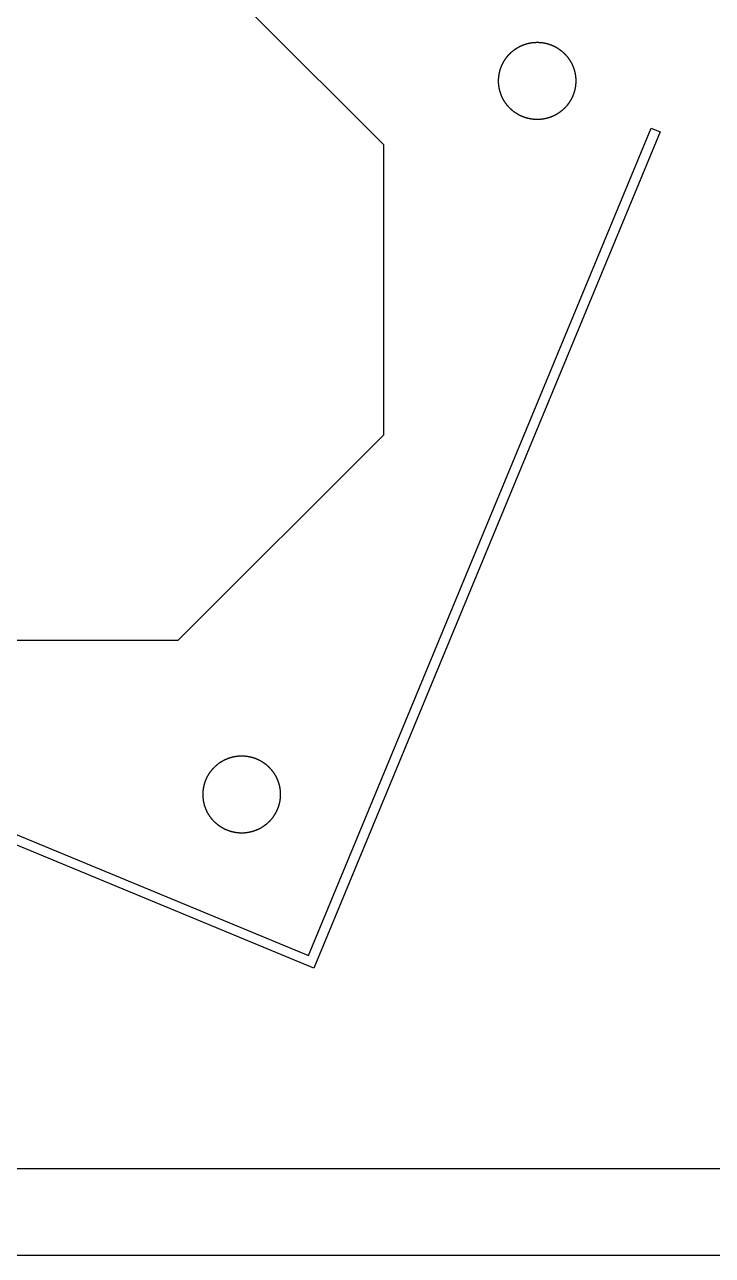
# Model space of a CAD drawing. Extents: x -13500 to 13500, y -13500 to 13500.
# Drawn here: x -3563 to 0, y -13500 to -7126 of the extents above; entities that cross this region are included whole.
import ezdxf

# ---------------------------------------------------------------- set-up
doc = ezdxf.new("R2010")
doc.units = 13
doc.header["$MEASUREMENT"] = 0
doc.layers.add('L0D0', color=1, linetype='Continuous')

msp = doc.modelspace()

# ---------------------------------------------------------------- linework, layer by layer
at = {"layer": 'L0D0'}
for points in [[(-13500, -13500), (-13500, -13050), (-13050, -13050), (13050, -13050), (13050, 13050), (-13050, 13050), (-13050, -13050), (-13500, -13050), (-13500, 13500), (13500, 13500), (13500, -13500)], [(-2065.412, -12013.04), (-7034.036, -9954.968), (-5239.633, -5622.897), (-5193.439, -5642.031), (-6968.708, -9927.909), (-2092.471, -11947.712), (-317.203, -7661.835), (-271.009, -7680.969)], [(-907.883, -7617.3), (-909.165, -7617.293), (-910.447, -7617.279), (-911.729, -7617.256), (-913.011, -7617.226), (-914.293, -7617.187), (-915.574, -7617.139), (-916.855, -7617.084), (-918.136, -7617.02), (-919.416, -7616.948), (-920.696, -7616.868), (-921.975, -7616.78), (-923.254, -7616.683), (-924.532, -7616.579), (-925.809, -7616.466), (-927.086, -7616.345), (-928.361, -7616.215), (-929.636, -7616.078), (-930.91, -7615.932), (-932.183, -7615.778), (-933.455, -7615.617), (-934.726, -7615.446), (-935.996, -7615.268), (-937.265, -7615.082), (-938.532, -7614.887), (-939.798, -7614.685), (-941.063, -7614.474), (-942.327, -7614.255), (-943.589, -7614.028), (-944.849, -7613.793), (-946.108, -7613.55), (-947.366, -7613.299), (-948.622, -7613.04), (-949.876, -7612.772), (-951.128, -7612.497), (-952.379, -7612.214), (-953.627, -7611.922), (-954.874, -7611.623), (-956.119, -7611.316), (-957.362, -7611), (-958.603, -7610.677), (-959.842, -7610.346), (-961.078, -7610.007), (-962.313, -7609.66), (-963.545, -7609.305), (-964.775, -7608.942), (-966.002, -7608.571), (-967.227, -7608.193), (-968.45, -7607.806), (-969.67, -7607.412), (-970.888, -7607.01), (-972.103, -7606.6), (-973.315, -7606.182), (-974.525, -7605.757), (-975.732, -7605.323), (-976.936, -7604.883), (-978.137, -7604.434), (-979.335, -7603.978), (-980.531, -7603.514), (-981.723, -7603.042), (-982.913, -7602.563), (-984.099, -7602.076), (-985.282, -7601.581), (-986.462, -7601.079), (-987.638, -7600.569), (-988.812, -7600.052), (-989.982, -7599.528), (-991.148, -7598.995), (-992.312, -7598.456), (-993.471, -7597.909), (-994.628, -7597.354), (-995.78, -7596.792), (-996.929, -7596.223), (-998.074, -7595.646), (-999.216, -7595.062), (-1000.354, -7594.471), (-1001.488, -7593.873), (-1002.618, -7593.267), (-1003.744, -7592.654), (-1004.866, -7592.033), (-1005.985, -7591.406), (-1007.099, -7590.771), (-1008.209, -7590.13), (-1009.315, -7589.481), (-1010.417, -7588.825), (-1011.515, -7588.162), (-1012.608, -7587.492), (-1013.697, -7586.815), (-1014.782, -7586.131), (-1015.862, -7585.44), (-1016.938, -7584.742), (-1018.009, -7584.038), (-1019.076, -7583.326), (-1020.138, -7582.608), (-1021.195, -7581.883), (-1022.248, -7581.151), (-1023.296, -7580.412), (-1024.34, -7579.667), (-1025.378, -7578.915), (-1026.412, -7578.156), (-1027.441, -7577.391), (-1028.465, -7576.619), (-1029.484, -7575.84), (-1030.498, -7575.055), (-1031.507, -7574.264), (-1032.511, -7573.466), (-1033.509, -7572.662), (-1034.503, -7571.851), (-1035.491, -7571.034), (-1036.474, -7570.211), (-1037.452, -7569.381), (-1038.424, -7568.545), (-1039.391, -7567.703), (-1040.353, -7566.855), (-1041.309, -7566), (-1042.259, -7565.14), (-1043.204, -7564.273), (-1044.144, -7563.4), (-1045.078, -7562.522), (-1046.006, -7561.637), (-1046.929, -7560.746), (-1047.846, -7559.85), (-1048.757, -7558.948), (-1049.662, -7558.039), (-1050.561, -7557.126), (-1051.455, -7556.206), (-1052.342, -7555.28), (-1053.224, -7554.349), (-1054.1, -7553.413), (-1054.969, -7552.47), (-1055.833, -7551.522), (-1056.691, -7550.569), (-1057.542, -7549.61), (-1058.387, -7548.646), (-1059.226, -7547.676), (-1060.059, -7546.701), (-1060.885, -7545.721), (-1061.706, -7544.735), (-1062.519, -7543.744), (-1063.327, -7542.748), (-1064.128, -7541.747), (-1064.923, -7540.741), (-1065.711, -7539.729), (-1066.493, -7538.713), (-1067.268, -7537.691), (-1068.036, -7536.665), (-1068.798, -7535.634), (-1069.554, -7534.597), (-1070.302, -7533.556), (-1071.044, -7532.511), (-1071.78, -7531.46), (-1072.508, -7530.405), (-1073.23, -7529.345), (-1073.945, -7528.281), (-1074.653, -7527.212), (-1075.354, -7526.138), (-1076.049, -7525.06), (-1076.736, -7523.978), (-1077.417, -7522.891), (-1078.09, -7521.8), (-1078.757, -7520.704), (-1079.416, -7519.604), (-1080.068, -7518.5), (-1080.714, -7517.392), (-1081.352, -7516.28), (-1081.983, -7515.164), (-1082.607, -7514.044), (-1083.223, -7512.919), (-1083.833, -7511.791), (-1084.435, -7510.659), (-1085.03, -7509.523), (-1085.618, -7508.383), (-1086.198, -7507.24), (-1086.771, -7506.093), (-1087.336, -7504.942), (-1087.895, -7503.788), (-1088.446, -7502.63), (-1088.989, -7501.468), (-1089.525, -7500.303), (-1090.053, -7499.135), (-1090.574, -7497.963), (-1091.088, -7496.788), (-1091.593, -7495.61), (-1092.092, -7494.428), (-1092.582, -7493.244), (-1093.065, -7492.056), (-1093.541, -7490.865), (-1094.009, -7489.671), (-1094.469, -7488.474), (-1094.921, -7487.275), (-1095.366, -7486.072), (-1095.803, -7484.866), (-1096.233, -7483.658), (-1096.654, -7482.447), (-1097.068, -7481.233), (-1097.474, -7480.017), (-1097.872, -7478.798), (-1098.263, -7477.577), (-1098.645, -7476.353), (-1099.02, -7475.127), (-1099.387, -7473.898), (-1099.746, -7472.667), (-1100.097, -7471.434), (-1100.44, -7470.198), (-1100.775, -7468.96), (-1101.102, -7467.721), (-1101.421, -7466.479), (-1101.733, -7465.235), (-1102.036, -7463.989), (-1102.331, -7462.741), (-1102.619, -7461.491), (-1102.898, -7460.24), (-1103.169, -7458.987), (-1103.433, -7457.732), (-1103.688, -7456.475), (-1103.935, -7455.217), (-1104.174, -7453.957), (-1104.405, -7452.696), (-1104.628, -7451.433), (-1104.843, -7450.169), (-1105.049, -7448.903), (-1105.248, -7447.636), (-1105.438, -7446.368), (-1105.621, -7445.099), (-1105.795, -7443.829), (-1105.961, -7442.557), (-1106.119, -7441.285), (-1106.268, -7440.011), (-1106.41, -7438.737), (-1106.543, -7437.461), (-1106.668, -7436.185), (-1106.785, -7434.908), (-1106.894, -7433.631), (-1106.995, -7432.352), (-1107.087, -7431.073), (-1107.171, -7429.794), (-1107.247, -7428.514), (-1107.315, -7427.233), (-1107.375, -7425.953), (-1107.426, -7424.671), (-1107.469, -7423.39), (-1107.504, -7422.108), (-1107.531, -7420.826), (-1107.549, -7419.544), (-1107.56, -7418.262), (-1107.562, -7416.979), (-1107.556, -7415.697), (-1107.541, -7414.415), (-1107.519, -7413.133), (-1107.488, -7411.851), (-1107.449, -7410.569), (-1107.402, -7409.288), (-1107.346, -7408.007), (-1107.282, -7406.726), (-1107.21, -7405.446), (-1107.13, -7404.166), (-1107.042, -7402.887), (-1106.946, -7401.608), (-1106.841, -7400.33), (-1106.728, -7399.053), (-1106.607, -7397.776), (-1106.478, -7396.5), (-1106.34, -7395.225), (-1106.195, -7393.952), (-1106.041, -7392.678), (-1105.879, -7391.406), (-1105.709, -7390.136), (-1105.531, -7388.866), (-1105.344, -7387.597), (-1105.15, -7386.33), (-1104.947, -7385.063), (-1104.736, -7383.799), (-1104.517, -7382.535), (-1104.29, -7381.273), (-1104.055, -7380.012), (-1103.812, -7378.753), (-1103.561, -7377.496), (-1103.302, -7376.24), (-1103.035, -7374.986), (-1102.759, -7373.734), (-1102.476, -7372.483), (-1102.185, -7371.234), (-1101.885, -7369.988), (-1101.578, -7368.743), (-1101.263, -7367.5), (-1100.939, -7366.259), (-1100.608, -7365.02), (-1100.269, -7363.783), (-1099.922, -7362.549), (-1099.567, -7361.317), (-1099.204, -7360.087), (-1098.833, -7358.86), (-1098.455, -7357.634), (-1098.068, -7356.412), (-1097.674, -7355.192), (-1097.272, -7353.974), (-1096.862, -7352.759), (-1096.444, -7351.547), (-1096.019, -7350.337), (-1095.586, -7349.13), (-1095.145, -7347.926), (-1094.696, -7346.725), (-1094.24, -7345.526), (-1093.776, -7344.331), (-1093.304, -7343.139), (-1092.825, -7341.949), (-1092.338, -7340.763), (-1091.843, -7339.58), (-1091.341, -7338.4), (-1090.832, -7337.223), (-1090.315, -7336.05), (-1089.79, -7334.88), (-1089.258, -7333.713), (-1088.718, -7332.55), (-1088.171, -7331.391), (-1087.617, -7330.234), (-1087.055, -7329.082), (-1086.485, -7327.933), (-1085.909, -7326.787), (-1085.325, -7325.646), (-1084.733, -7324.508), (-1084.135, -7323.374), (-1083.529, -7322.244), (-1082.916, -7321.118), (-1082.296, -7319.995), (-1081.668, -7318.877), (-1081.034, -7317.763), (-1080.392, -7316.653), (-1079.743, -7315.547), (-1079.087, -7314.445), (-1078.424, -7313.347), (-1077.754, -7312.254), (-1077.077, -7311.165), (-1076.393, -7310.08), (-1075.702, -7309), (-1075.005, -7307.924), (-1074.3, -7306.853), (-1073.588, -7305.786), (-1072.87, -7304.724), (-1072.145, -7303.667), (-1071.413, -7302.614), (-1070.674, -7301.566), (-1069.929, -7300.522), (-1069.177, -7299.484), (-1068.418, -7298.45), (-1067.653, -7297.421), (-1066.881, -7296.397), (-1066.103, -7295.378), (-1065.318, -7294.364), (-1064.526, -7293.355), (-1063.728, -7292.351), (-1062.924, -7291.353), (-1062.113, -7290.359), (-1061.296, -7289.371), (-1060.473, -7288.388), (-1059.643, -7287.41), (-1058.807, -7286.438), (-1057.965, -7285.471), (-1057.117, -7284.509), (-1056.263, -7283.553), (-1055.402, -7282.602), (-1054.535, -7281.657), (-1053.663, -7280.718), (-1052.784, -7279.784), (-1051.899, -7278.856), (-1051.009, -7277.933), (-1050.112, -7277.016), (-1049.21, -7276.105), (-1048.302, -7275.2), (-1047.388, -7274.301), (-1046.468, -7273.407), (-1045.543, -7272.519), (-1044.612, -7271.638), (-1043.675, -7270.762), (-1042.733, -7269.892), (-1041.785, -7269.029), (-1040.831, -7268.171), (-1039.873, -7267.32), (-1038.908, -7266.475), (-1037.939, -7265.636), (-1036.963, -7264.803), (-1035.983, -7263.976), (-1034.997, -7263.156), (-1034.007, -7262.342), (-1033.01, -7261.535), (-1032.009, -7260.734), (-1031.003, -7259.939), (-1029.991, -7259.151), (-1028.975, -7258.369), (-1027.954, -7257.594), (-1026.927, -7256.826), (-1025.896, -7256.064), (-1024.86, -7255.308), (-1023.819, -7254.559), (-1022.773, -7253.817), (-1021.722, -7253.082), (-1020.667, -7252.354), (-1019.607, -7251.632), (-1018.543, -7250.917), (-1017.474, -7250.209), (-1016.4, -7249.508), (-1015.322, -7248.813), (-1014.24, -7248.126), (-1013.153, -7247.445), (-1012.062, -7246.772), (-1010.966, -7246.105), (-1009.867, -7245.446), (-1008.763, -7244.793), (-1007.655, -7244.148), (-1006.542, -7243.51), (-1005.426, -7242.879), (-1004.306, -7242.255), (-1003.182, -7241.638), (-1002.053, -7241.029), (-1000.921, -7240.427), (-999.785, -7239.832), (-998.646, -7239.244), (-997.502, -7238.664), (-996.355, -7238.091), (-995.204, -7237.525), (-994.05, -7236.967), (-992.892, -7236.416), (-991.73, -7235.873), (-990.566, -7235.337), (-989.397, -7234.809), (-988.226, -7234.288), (-987.05, -7233.774), (-985.872, -7233.268), (-984.691, -7232.77), (-983.506, -7232.279), (-982.318, -7231.796), (-981.127, -7231.321), (-979.933, -7230.853), (-978.737, -7230.393), (-977.537, -7229.94), (-976.334, -7229.496), (-975.129, -7229.059), (-973.92, -7228.629), (-972.709, -7228.208), (-971.496, -7227.794), (-970.279, -7227.388), (-969.061, -7226.99), (-967.839, -7226.599), (-966.615, -7226.217), (-965.389, -7225.842), (-964.16, -7225.475), (-962.929, -7225.116), (-961.696, -7224.765), (-960.46, -7224.422), (-959.223, -7224.087), (-957.983, -7223.76), (-956.741, -7223.44), (-955.497, -7223.129), (-954.251, -7222.826), (-953.003, -7222.53), (-951.754, -7222.243), (-950.502, -7221.964), (-949.249, -7221.693), (-947.994, -7221.429), (-946.737, -7221.174), (-945.479, -7220.927), (-944.219, -7220.688), (-942.958, -7220.457), (-941.695, -7220.234), (-940.431, -7220.019), (-939.166, -7219.813), (-937.899, -7219.614), (-936.631, -7219.424), (-935.361, -7219.241), (-934.091, -7219.067), (-932.82, -7218.901), (-931.547, -7218.743), (-930.273, -7218.594), (-928.999, -7218.452), (-927.724, -7218.319), (-926.448, -7218.193), (-925.171, -7218.076), (-923.893, -7217.968), (-922.615, -7217.867), (-921.336, -7217.775), (-920.056, -7217.69), (-918.776, -7217.614), (-917.496, -7217.547), (-916.215, -7217.487), (-914.934, -7217.436), (-913.652, -7217.393), (-912.37, -7217.358), (-911.088, -7217.331), (-909.806, -7217.312), (-908.524, -7217.302), (-907.241, -7217.3), (-905.959, -7217.306), (-904.677, -7217.321), (-903.395, -7217.343), (-902.113, -7217.374), (-900.831, -7217.413), (-899.55, -7217.46), (-898.269, -7217.516), (-896.988, -7217.58), (-895.708, -7217.651), (-894.428, -7217.732), (-893.149, -7217.82), (-891.87, -7217.916), (-890.592, -7218.021), (-889.315, -7218.134), (-888.038, -7218.255), (-886.763, -7218.384), (-885.488, -7218.522), (-884.214, -7218.667), (-882.941, -7218.821), (-881.669, -7218.983), (-880.398, -7219.153), (-879.128, -7219.331), (-877.859, -7219.518), (-876.592, -7219.712), (-875.326, -7219.915), (-874.061, -7220.126), (-872.797, -7220.344), (-871.535, -7220.571), (-870.275, -7220.806), (-869.016, -7221.05), (-867.758, -7221.301), (-866.502, -7221.56), (-865.248, -7221.827), (-863.996, -7222.102), (-862.745, -7222.386), (-861.497, -7222.677), (-860.25, -7222.976), (-859.005, -7223.284), (-857.762, -7223.599), (-856.521, -7223.922), (-855.282, -7224.254), (-854.046, -7224.593), (-852.811, -7224.94), (-851.579, -7225.295), (-850.349, -7225.658), (-849.122, -7226.028), (-847.897, -7226.407), (-846.674, -7226.794), (-845.454, -7227.188), (-844.236, -7227.59), (-843.021, -7228), (-841.809, -7228.417), (-840.599, -7228.843), (-839.392, -7229.276), (-838.188, -7229.717), (-836.987, -7230.166), (-835.789, -7230.622), (-834.593, -7231.086), (-833.401, -7231.558), (-832.212, -7232.037), (-831.025, -7232.524), (-829.842, -7233.018), (-828.662, -7233.52), (-827.486, -7234.03), (-826.312, -7234.547), (-825.142, -7235.072), (-823.976, -7235.604), (-822.813, -7236.144), (-821.653, -7236.691), (-820.497, -7237.245), (-819.344, -7237.807), (-818.195, -7238.377), (-817.05, -7238.953), (-815.908, -7239.537), (-814.77, -7240.128), (-813.636, -7240.727), (-812.506, -7241.333), (-811.38, -7241.946), (-810.258, -7242.566), (-809.139, -7243.194), (-808.025, -7243.828), (-806.915, -7244.47), (-805.809, -7245.119), (-804.707, -7245.775), (-803.61, -7246.438), (-802.516, -7247.108), (-801.427, -7247.785), (-800.343, -7248.469), (-799.262, -7249.159), (-798.187, -7249.857), (-797.115, -7250.562), (-796.049, -7251.274), (-794.986, -7251.992), (-793.929, -7252.717), (-792.876, -7253.449), (-791.828, -7254.188), (-790.784, -7254.933), (-789.746, -7255.685), (-788.712, -7256.444), (-787.683, -7257.209), (-786.659, -7257.981), (-785.64, -7258.759), (-784.626, -7259.544), (-783.617, -7260.336), (-782.614, -7261.134), (-781.615, -7261.938), (-780.621, -7262.749), (-779.633, -7263.566), (-778.65, -7264.389), (-777.672, -7265.219), (-776.7, -7266.055), (-775.733, -7266.897), (-774.772, -7267.745), (-773.815, -7268.599), (-772.865, -7269.46), (-771.92, -7270.327), (-770.98, -7271.199), (-770.046, -7272.078), (-769.118, -7272.963), (-768.195, -7273.853), (-767.279, -7274.75), (-766.368, -7275.652), (-765.462, -7276.56), (-764.563, -7277.474), (-763.669, -7278.394), (-762.782, -7279.319), (-761.9, -7280.25), (-761.024, -7281.187), (-760.155, -7282.129), (-759.291, -7283.077), (-758.434, -7284.03), (-757.582, -7284.989), (-756.737, -7285.954), (-755.898, -7286.923), (-755.065, -7287.898), (-754.239, -7288.879), (-753.419, -7289.864), (-752.605, -7290.855), (-751.797, -7291.851), (-750.996, -7292.853), (-750.201, -7293.859), (-749.413, -7294.87), (-748.632, -7295.887), (-747.856, -7296.908), (-747.088, -7297.935), (-746.326, -7298.966), (-745.57, -7300.002), (-744.822, -7301.043), (-744.08, -7302.089), (-743.344, -7303.14), (-742.616, -7304.195), (-741.894, -7305.255), (-741.179, -7306.319), (-740.471, -7307.388), (-739.77, -7308.462), (-739.075, -7309.54), (-738.388, -7310.622), (-737.708, -7311.709), (-737.034, -7312.8), (-736.368, -7313.896), (-735.708, -7314.995), (-735.056, -7316.099), (-734.41, -7317.207), (-733.772, -7318.319), (-733.141, -7319.436), (-732.517, -7320.556), (-731.901, -7321.68), (-731.291, -7322.808), (-730.689, -7323.941), (-730.094, -7325.076), (-729.507, -7326.216), (-728.926, -7327.36), (-728.353, -7328.507), (-727.788, -7329.658), (-727.229, -7330.812), (-726.679, -7331.97), (-726.135, -7333.131), (-725.599, -7334.296), (-725.071, -7335.465), (-724.55, -7336.636), (-724.037, -7337.811), (-723.531, -7338.99), (-723.032, -7340.171), (-722.542, -7341.356), (-722.059, -7342.544), (-721.583, -7343.735), (-721.115, -7344.928), (-720.655, -7346.125), (-720.203, -7347.325), (-719.758, -7348.528), (-719.321, -7349.733), (-718.892, -7350.941), (-718.47, -7352.152), (-718.056, -7353.366), (-717.65, -7354.582), (-717.252, -7355.801), (-716.862, -7357.023), (-716.479, -7358.247), (-716.104, -7359.473), (-715.738, -7360.702), (-715.379, -7361.933), (-715.028, -7363.166), (-714.684, -7364.402), (-714.349, -7365.639), (-714.022, -7366.879), (-713.703, -7368.121), (-713.391, -7369.365), (-713.088, -7370.611), (-712.793, -7371.859), (-712.505, -7373.108), (-712.226, -7374.36), (-711.955, -7375.613), (-711.692, -7376.868), (-711.436, -7378.125), (-711.189, -7379.383), (-710.95, -7380.643), (-710.719, -7381.904), (-710.496, -7383.167), (-710.281, -7384.431), (-710.075, -7385.696), (-709.876, -7386.963), (-709.686, -7388.231), (-709.504, -7389.5), (-709.329, -7390.771), (-709.163, -7392.042), (-709.005, -7393.315), (-708.856, -7394.588), (-708.714, -7395.863), (-708.581, -7397.138), (-708.456, -7398.414), (-708.339, -7399.691), (-708.23, -7400.969), (-708.129, -7402.247), (-708.037, -7403.526), (-707.953, -7404.806), (-707.877, -7406.086), (-707.809, -7407.366), (-707.749, -7408.647), (-707.698, -7409.928), (-707.655, -7411.21), (-707.62, -7412.492), (-707.593, -7413.774), (-707.575, -7415.056), (-707.564, -7416.338), (-707.562, -7417.62), (-707.568, -7418.903), (-707.583, -7420.185), (-707.605, -7421.467), (-707.636, -7422.749), (-707.675, -7424.031), (-707.723, -7425.312), (-707.778, -7426.593), (-707.842, -7427.874), (-707.914, -7429.154), (-707.994, -7430.434), (-708.082, -7431.713), (-708.179, -7432.992), (-708.283, -7434.27), (-708.396, -7435.547), (-708.517, -7436.823), (-708.647, -7438.099), (-708.784, -7439.374), (-708.93, -7440.648), (-709.083, -7441.921), (-709.245, -7443.193), (-709.415, -7444.464), (-709.594, -7445.734), (-709.78, -7447.003), (-709.975, -7448.27), (-710.177, -7449.536), (-710.388, -7450.801), (-710.607, -7452.065), (-710.834, -7453.327), (-711.069, -7454.587), (-711.312, -7455.846), (-711.563, -7457.104), (-711.822, -7458.359), (-712.089, -7459.613), (-712.365, -7460.866), (-712.648, -7462.116), (-712.939, -7463.365), (-713.239, -7464.612), (-713.546, -7465.857), (-713.861, -7467.1), (-714.185, -7468.341), (-714.516, -7469.58), (-714.855, -7470.816), (-715.202, -7472.051), (-715.557, -7473.283), (-715.92, -7474.513), (-716.291, -7475.74), (-716.669, -7476.965), (-717.056, -7478.188), (-717.45, -7479.408), (-717.852, -7480.626), (-718.262, -7481.841), (-718.68, -7483.053), (-719.105, -7484.263), (-719.538, -7485.469), (-719.979, -7486.674), (-720.428, -7487.875), (-720.884, -7489.073), (-721.348, -7490.269), (-721.82, -7491.461), (-722.299, -7492.65), (-722.786, -7493.836), (-723.281, -7495.02), (-723.783, -7496.199), (-724.292, -7497.376), (-724.81, -7498.549), (-725.334, -7499.72), (-725.866, -7500.886), (-726.406, -7502.049), (-726.953, -7503.209), (-727.508, -7504.365), (-728.07, -7505.518), (-728.639, -7506.667), (-729.215, -7507.812), (-729.799, -7508.954), (-730.391, -7510.092), (-730.989, -7511.226), (-731.595, -7512.356), (-732.208, -7513.482), (-732.828, -7514.604), (-733.456, -7515.723), (-734.09, -7516.837), (-734.732, -7517.947), (-735.381, -7519.053), (-736.037, -7520.155), (-736.7, -7521.252), (-737.37, -7522.346), (-738.047, -7523.435), (-738.731, -7524.519), (-739.422, -7525.6), (-740.12, -7526.675), (-740.824, -7527.747), (-741.536, -7528.813), (-742.254, -7529.876), (-742.979, -7530.933), (-743.711, -7531.986), (-744.45, -7533.034), (-745.195, -7534.077), (-745.947, -7535.116), (-746.706, -7536.15), (-747.471, -7537.179), (-748.243, -7538.203), (-749.022, -7539.222), (-749.807, -7540.236), (-750.598, -7541.244), (-751.396, -7542.248), (-752.2, -7543.247), (-753.011, -7544.24), (-753.828, -7545.229), (-754.651, -7546.212), (-755.481, -7547.189), (-756.317, -7548.162), (-757.159, -7549.129), (-758.007, -7550.09), (-758.862, -7551.046), (-759.722, -7551.997), (-760.589, -7552.942), (-761.461, -7553.882), (-762.34, -7554.816), (-763.225, -7555.744), (-764.115, -7556.666), (-765.012, -7557.583), (-765.914, -7558.494), (-766.822, -7559.4), (-767.736, -7560.299), (-768.656, -7561.193), (-769.581, -7562.08), (-770.513, -7562.962), (-771.449, -7563.837), (-772.392, -7564.707), (-773.339, -7565.571), (-774.293, -7566.428), (-775.252, -7567.28), (-776.216, -7568.125), (-777.186, -7568.964), (-778.161, -7569.797), (-779.141, -7570.623), (-780.127, -7571.443), (-781.118, -7572.257), (-782.114, -7573.065), (-783.115, -7573.866), (-784.121, -7574.66), (-785.133, -7575.449), (-786.149, -7576.23), (-787.171, -7577.005), (-788.197, -7577.774), (-789.228, -7578.536), (-790.265, -7579.291), (-791.306, -7580.04), (-792.351, -7580.782), (-793.402, -7581.517), (-794.457, -7582.246), (-795.517, -7582.968), (-796.581, -7583.683), (-797.65, -7584.391), (-798.724, -7585.092), (-799.802, -7585.786), (-800.884, -7586.474), (-801.971, -7587.154), (-803.062, -7587.828), (-804.158, -7588.494), (-805.258, -7589.154), (-806.361, -7589.806), (-807.47, -7590.451), (-808.582, -7591.09), (-809.698, -7591.721), (-810.818, -7592.344), (-811.943, -7592.961), (-813.071, -7593.571), (-814.203, -7594.173), (-815.339, -7594.768), (-816.478, -7595.355), (-817.622, -7595.936), (-818.769, -7596.509), (-819.92, -7597.074), (-821.074, -7597.632), (-822.232, -7598.183), (-823.394, -7598.727), (-824.559, -7599.263), (-825.727, -7599.791), (-826.899, -7600.312), (-828.074, -7600.825), (-829.252, -7601.331), (-830.433, -7601.829), (-831.618, -7602.32), (-832.806, -7602.803), (-833.997, -7603.279), (-835.191, -7603.747), (-836.388, -7604.207), (-837.587, -7604.659), (-838.79, -7605.104), (-839.995, -7605.541), (-841.204, -7605.97), (-842.415, -7606.392), (-843.628, -7606.806), (-844.845, -7607.212), (-846.064, -7607.61), (-847.285, -7608), (-848.509, -7608.383), (-849.735, -7608.758), (-850.964, -7609.124), (-852.195, -7609.483), (-853.428, -7609.834), (-854.664, -7610.177), (-855.901, -7610.513), (-857.141, -7610.84), (-858.383, -7611.159), (-859.627, -7611.47), (-860.873, -7611.774), (-862.121, -7612.069), (-863.37, -7612.356), (-864.622, -7612.636), (-865.875, -7612.907), (-867.13, -7613.17), (-868.387, -7613.426), (-869.645, -7613.673), (-870.905, -7613.912), (-872.166, -7614.143), (-873.429, -7614.366), (-874.693, -7614.58), (-875.959, -7614.787), (-877.225, -7614.986), (-878.493, -7615.176), (-879.763, -7615.358), (-881.033, -7615.533), (-882.305, -7615.699), (-883.577, -7615.856), (-884.851, -7616.006), (-886.125, -7616.148), (-887.4, -7616.281), (-888.677, -7616.406), (-889.954, -7616.523), (-891.231, -7616.632), (-892.509, -7616.733), (-893.788, -7616.825), (-895.068, -7616.909), (-896.348, -7616.985), (-897.628, -7617.053), (-898.909, -7617.113), (-900.191, -7617.164), (-901.472, -7617.207), (-902.754, -7617.242), (-904.036, -7617.269), (-905.318, -7617.287), (-906.6, -7617.297)], [(-2438.616, -11312.818), (-2439.899, -11312.812), (-2441.181, -11312.797), (-2442.463, -11312.775), (-2443.745, -11312.744), (-2445.027, -11312.705), (-2446.308, -11312.657), (-2447.589, -11312.602), (-2448.87, -11312.538), (-2450.15, -11312.466), (-2451.43, -11312.386), (-2452.709, -11312.298), (-2453.988, -11312.201), (-2455.266, -11312.097), (-2456.543, -11311.984), (-2457.819, -11311.863), (-2459.095, -11311.733), (-2460.37, -11311.596), (-2461.644, -11311.45), (-2462.917, -11311.297), (-2464.189, -11311.135), (-2465.46, -11310.965), (-2466.73, -11310.786), (-2467.999, -11310.6), (-2469.266, -11310.405), (-2470.532, -11310.203), (-2471.797, -11309.992), (-2473.061, -11309.773), (-2474.323, -11309.546), (-2475.583, -11309.311), (-2476.842, -11309.068), (-2478.1, -11308.817), (-2479.355, -11308.558), (-2480.609, -11308.291), (-2481.862, -11308.015), (-2483.112, -11307.732), (-2484.361, -11307.441), (-2485.608, -11307.141), (-2486.853, -11306.834), (-2488.096, -11306.519), (-2489.337, -11306.195), (-2490.576, -11305.864), (-2491.812, -11305.525), (-2493.047, -11305.178), (-2494.279, -11304.823), (-2495.509, -11304.46), (-2496.736, -11304.089), (-2497.961, -11303.711), (-2499.184, -11303.324), (-2500.404, -11302.93), (-2501.622, -11302.528), (-2502.837, -11302.118), (-2504.049, -11301.7), (-2505.259, -11301.275), (-2506.465, -11300.842), (-2507.67, -11300.401), (-2508.871, -11299.952), (-2510.069, -11299.496), (-2511.265, -11299.032), (-2512.457, -11298.56), (-2513.646, -11298.081), (-2514.832, -11297.594), (-2516.016, -11297.099), (-2517.195, -11296.597), (-2518.372, -11296.088), (-2519.545, -11295.57), (-2520.716, -11295.046), (-2521.882, -11294.514), (-2523.045, -11293.974), (-2524.205, -11293.427), (-2525.361, -11292.872), (-2526.514, -11292.31), (-2527.663, -11291.741), (-2528.808, -11291.165), (-2529.95, -11290.581), (-2531.088, -11289.989), (-2532.222, -11289.391), (-2533.352, -11288.785), (-2534.478, -11288.172), (-2535.6, -11287.552), (-2536.719, -11286.924), (-2537.833, -11286.29), (-2538.943, -11285.648), (-2540.049, -11284.999), (-2541.151, -11284.343), (-2542.248, -11283.68), (-2543.342, -11283.01), (-2544.431, -11282.333), (-2545.515, -11281.649), (-2546.596, -11280.958), (-2547.671, -11280.26), (-2548.743, -11279.556), (-2549.809, -11278.844), (-2550.872, -11278.126), (-2551.929, -11277.401), (-2552.982, -11276.669), (-2554.03, -11275.93), (-2555.073, -11275.185), (-2556.112, -11274.433), (-2557.146, -11273.674), (-2558.175, -11272.909), (-2559.199, -11272.137), (-2560.218, -11271.358), (-2561.232, -11270.573), (-2562.24, -11269.782), (-2563.244, -11268.984), (-2564.243, -11268.18), (-2565.236, -11267.369), (-2566.225, -11266.552), (-2567.208, -11265.729), (-2568.185, -11264.899), (-2569.158, -11264.063), (-2570.125, -11263.221), (-2571.086, -11262.373), (-2572.042, -11261.518), (-2572.993, -11260.658), (-2573.938, -11259.791), (-2574.878, -11258.919), (-2575.812, -11258.04), (-2576.74, -11257.155), (-2577.662, -11256.265), (-2578.579, -11255.368), (-2579.49, -11254.466), (-2580.396, -11253.558), (-2581.295, -11252.644), (-2582.189, -11251.724), (-2583.076, -11250.799), (-2583.958, -11249.867), (-2584.833, -11248.931), (-2585.703, -11247.988), (-2586.567, -11247.041), (-2587.424, -11246.087), (-2588.276, -11245.128), (-2589.121, -11244.164), (-2589.96, -11243.194), (-2590.793, -11242.219), (-2591.619, -11241.239), (-2592.439, -11240.253), (-2593.253, -11239.262), (-2594.061, -11238.266), (-2594.862, -11237.265), (-2595.656, -11236.259), (-2596.445, -11235.247), (-2597.226, -11234.231), (-2598.001, -11233.209), (-2598.77, -11232.183), (-2599.532, -11231.152), (-2600.287, -11230.115), (-2601.036, -11229.074), (-2601.778, -11228.029), (-2602.513, -11226.978), (-2603.242, -11225.923), (-2603.964, -11224.863), (-2604.679, -11223.799), (-2605.387, -11222.73), (-2606.088, -11221.656), (-2606.782, -11220.578), (-2607.47, -11219.496), (-2608.15, -11218.409), (-2608.824, -11217.318), (-2609.49, -11216.222), (-2610.15, -11215.122), (-2610.802, -11214.019), (-2611.447, -11212.91), (-2612.086, -11211.798), (-2612.717, -11210.682), (-2613.34, -11209.562), (-2613.957, -11208.437), (-2614.567, -11207.309), (-2615.169, -11206.177), (-2615.764, -11205.041), (-2616.351, -11203.902), (-2616.932, -11202.758), (-2617.505, -11201.611), (-2618.07, -11200.46), (-2618.628, -11199.306), (-2619.179, -11198.148), (-2619.723, -11196.986), (-2620.259, -11195.821), (-2620.787, -11194.653), (-2621.308, -11193.481), (-2621.821, -11192.306), (-2622.327, -11191.128), (-2622.825, -11189.947), (-2623.316, -11188.762), (-2623.799, -11187.574), (-2624.275, -11186.383), (-2624.743, -11185.189), (-2625.203, -11183.992), (-2625.655, -11182.793), (-2626.1, -11181.59), (-2626.537, -11180.385), (-2626.966, -11179.176), (-2627.388, -11177.965), (-2627.802, -11176.752), (-2628.208, -11175.535), (-2628.606, -11174.316), (-2628.996, -11173.095), (-2629.379, -11171.871), (-2629.754, -11170.645), (-2630.12, -11169.416), (-2630.479, -11168.185), (-2630.83, -11166.952), (-2631.173, -11165.716), (-2631.509, -11164.479), (-2631.836, -11163.239), (-2632.155, -11161.997), (-2632.466, -11160.753), (-2632.77, -11159.507), (-2633.065, -11158.259), (-2633.352, -11157.01), (-2633.632, -11155.758), (-2633.903, -11154.505), (-2634.166, -11153.25), (-2634.422, -11151.993), (-2634.669, -11150.735), (-2634.908, -11149.475), (-2635.139, -11148.214), (-2635.362, -11146.951), (-2635.576, -11145.687), (-2635.783, -11144.421), (-2635.982, -11143.155), (-2636.172, -11141.887), (-2636.354, -11140.617), (-2636.529, -11139.347), (-2636.695, -11138.075), (-2636.852, -11136.803), (-2637.002, -11135.529), (-2637.144, -11134.255), (-2637.277, -11132.98), (-2637.402, -11131.703), (-2637.519, -11130.426), (-2637.628, -11129.149), (-2637.729, -11127.871), (-2637.821, -11126.592), (-2637.905, -11125.312), (-2637.981, -11124.032), (-2638.049, -11122.752), (-2638.109, -11121.471), (-2638.16, -11120.189), (-2638.203, -11118.908), (-2638.238, -11117.626), (-2638.265, -11116.344), (-2638.283, -11115.062), (-2638.293, -11113.78), (-2638.296, -11112.497), (-2638.289, -11111.215), (-2638.275, -11109.933), (-2638.252, -11108.651), (-2638.222, -11107.369), (-2638.183, -11106.087), (-2638.135, -11104.806), (-2638.08, -11103.525), (-2638.016, -11102.244), (-2637.944, -11100.964), (-2637.864, -11099.684), (-2637.776, -11098.405), (-2637.679, -11097.126), (-2637.575, -11095.848), (-2637.462, -11094.571), (-2637.341, -11093.294), (-2637.211, -11092.019), (-2637.074, -11090.744), (-2636.928, -11089.47), (-2636.774, -11088.197), (-2636.613, -11086.925), (-2636.442, -11085.654), (-2636.264, -11084.384), (-2636.078, -11083.115), (-2635.883, -11081.848), (-2635.681, -11080.582), (-2635.47, -11079.317), (-2635.251, -11078.053), (-2635.024, -11076.791), (-2634.789, -11075.531), (-2634.546, -11074.272), (-2634.295, -11073.014), (-2634.036, -11071.758), (-2633.768, -11070.504), (-2633.493, -11069.252), (-2633.21, -11068.001), (-2632.918, -11066.753), (-2632.619, -11065.506), (-2632.312, -11064.261), (-2631.996, -11063.018), (-2631.673, -11061.777), (-2631.342, -11060.538), (-2631.003, -11059.302), (-2630.656, -11058.067), (-2630.301, -11056.835), (-2629.938, -11055.605), (-2629.567, -11054.378), (-2629.189, -11053.153), (-2628.802, -11051.93), (-2628.408, -11050.71), (-2628.006, -11049.492), (-2627.596, -11048.277), (-2627.178, -11047.065), (-2626.753, -11045.855), (-2626.319, -11044.648), (-2625.879, -11043.444), (-2625.43, -11042.243), (-2624.974, -11041.045), (-2624.51, -11039.849), (-2624.038, -11038.657), (-2623.559, -11037.467), (-2623.072, -11036.281), (-2622.577, -11035.098), (-2622.075, -11033.918), (-2621.565, -11032.742), (-2621.048, -11031.568), (-2620.524, -11030.398), (-2619.991, -11029.232), (-2619.452, -11028.068), (-2618.905, -11026.909), (-2618.35, -11025.752), (-2617.788, -11024.6), (-2617.219, -11023.451), (-2616.642, -11022.306), (-2616.058, -11021.164), (-2615.467, -11020.026), (-2614.869, -11018.892), (-2614.263, -11017.762), (-2613.65, -11016.636), (-2613.029, -11015.514), (-2612.402, -11014.395), (-2611.767, -11013.281), (-2611.126, -11012.171), (-2610.477, -11011.065), (-2609.821, -11009.963), (-2609.158, -11008.865), (-2608.488, -11007.772), (-2607.811, -11006.683), (-2607.127, -11005.598), (-2606.436, -11004.518), (-2605.738, -11003.442), (-2605.034, -11002.371), (-2604.322, -11001.304), (-2603.604, -11000.242), (-2602.879, -10999.185), (-2602.147, -10998.132), (-2601.408, -10997.084), (-2600.663, -10996.04), (-2599.911, -10995.002), (-2599.152, -10993.968), (-2598.387, -10992.939), (-2597.615, -10991.915), (-2596.836, -10990.896), (-2596.051, -10989.882), (-2595.26, -10988.873), (-2594.462, -10987.869), (-2593.658, -10986.871), (-2592.847, -10985.877), (-2592.03, -10984.889), (-2591.207, -10983.906), (-2590.377, -10982.928), (-2589.541, -10981.956), (-2588.699, -10980.989), (-2587.851, -10980.027), (-2586.996, -10979.071), (-2586.136, -10978.121), (-2585.269, -10977.176), (-2584.396, -10976.236), (-2583.518, -10975.302), (-2582.633, -10974.374), (-2581.742, -10973.451), (-2580.846, -10972.534), (-2579.944, -10971.623), (-2579.035, -10970.718), (-2578.122, -10969.819), (-2577.202, -10968.925), (-2576.276, -10968.038), (-2575.345, -10967.156), (-2574.409, -10966.28), (-2573.466, -10965.411), (-2572.518, -10964.547), (-2571.565, -10963.689), (-2570.606, -10962.838), (-2569.642, -10961.993), (-2568.672, -10961.154), (-2567.697, -10960.321), (-2566.717, -10959.495), (-2565.731, -10958.674), (-2564.74, -10957.861), (-2563.744, -10957.053), (-2562.743, -10956.252), (-2561.737, -10955.457), (-2560.725, -10954.669), (-2559.709, -10953.887), (-2558.687, -10953.112), (-2557.661, -10952.344), (-2556.63, -10951.582), (-2555.593, -10950.826), (-2554.552, -10950.078), (-2553.507, -10949.336), (-2552.456, -10948.6), (-2551.401, -10947.872), (-2550.341, -10947.15), (-2549.277, -10946.435), (-2548.208, -10945.727), (-2547.134, -10945.026), (-2546.056, -10944.331), (-2544.974, -10943.644), (-2543.887, -10942.963), (-2542.796, -10942.29), (-2541.7, -10941.623), (-2540.6, -10940.964), (-2539.496, -10940.312), (-2538.388, -10939.666), (-2537.276, -10939.028), (-2536.16, -10938.397), (-2535.04, -10937.773), (-2533.915, -10937.157), (-2532.787, -10936.547), (-2531.655, -10935.945), (-2530.519, -10935.35), (-2529.379, -10934.762), (-2528.236, -10934.182), (-2527.089, -10933.609), (-2525.938, -10933.044), (-2524.784, -10932.485), (-2523.626, -10931.934), (-2522.464, -10931.391), (-2521.299, -10930.855), (-2520.131, -10930.327), (-2518.959, -10929.806), (-2517.784, -10929.292), (-2516.606, -10928.787), (-2515.424, -10928.288), (-2514.24, -10927.798), (-2513.052, -10927.315), (-2511.861, -10926.839), (-2510.667, -10926.371), (-2509.47, -10925.911), (-2508.271, -10925.459), (-2507.068, -10925.014), (-2505.862, -10924.577), (-2504.654, -10924.147), (-2503.443, -10923.726), (-2502.229, -10923.312), (-2501.013, -10922.906), (-2499.794, -10922.508), (-2498.573, -10922.117), (-2497.349, -10921.735), (-2496.123, -10921.36), (-2494.894, -10920.993), (-2493.663, -10920.634), (-2492.43, -10920.283), (-2491.194, -10919.94), (-2489.956, -10919.605), (-2488.717, -10919.278), (-2487.475, -10918.959), (-2486.231, -10918.647), (-2484.985, -10918.344), (-2483.737, -10918.049), (-2482.487, -10917.761), (-2481.236, -10917.482), (-2479.983, -10917.211), (-2478.728, -10916.947), (-2477.471, -10916.692), (-2476.213, -10916.445), (-2474.953, -10916.206), (-2473.692, -10915.975), (-2472.429, -10915.752), (-2471.165, -10915.537), (-2469.899, -10915.331), (-2468.632, -10915.132), (-2467.364, -10914.942), (-2466.095, -10914.759), (-2464.825, -10914.585), (-2463.553, -10914.419), (-2462.281, -10914.261), (-2461.007, -10914.112), (-2459.733, -10913.97), (-2458.457, -10913.837), (-2457.181, -10913.712), (-2455.904, -10913.595), (-2454.627, -10913.486), (-2453.348, -10913.385), (-2452.069, -10913.293), (-2450.79, -10913.209), (-2449.51, -10913.133), (-2448.229, -10913.065), (-2446.949, -10913.005), (-2445.667, -10912.954), (-2444.386, -10912.911), (-2443.104, -10912.876), (-2441.822, -10912.849), (-2440.54, -10912.831), (-2439.258, -10912.82), (-2437.975, -10912.818), (-2436.693, -10912.824), (-2435.411, -10912.839), (-2434.129, -10912.861), (-2432.847, -10912.892), (-2431.565, -10912.931), (-2430.284, -10912.978), (-2429.003, -10913.034), (-2427.722, -10913.098), (-2426.442, -10913.17), (-2425.162, -10913.25), (-2423.883, -10913.338), (-2422.604, -10913.434), (-2421.326, -10913.539), (-2420.049, -10913.652), (-2418.772, -10913.773), (-2417.496, -10913.902), (-2416.221, -10914.04), (-2414.948, -10914.185), (-2413.674, -10914.339), (-2412.402, -10914.501), (-2411.132, -10914.671), (-2409.862, -10914.849), (-2408.593, -10915.036), (-2407.326, -10915.23), (-2406.059, -10915.433), (-2404.795, -10915.644), (-2403.531, -10915.863), (-2402.269, -10916.09), (-2401.008, -10916.325), (-2399.749, -10916.568), (-2398.492, -10916.819), (-2397.236, -10917.078), (-2395.982, -10917.345), (-2394.73, -10917.621), (-2393.479, -10917.904), (-2392.23, -10918.195), (-2390.984, -10918.495), (-2389.739, -10918.802), (-2388.496, -10919.117), (-2387.255, -10919.441), (-2386.016, -10919.772), (-2384.779, -10920.111), (-2383.545, -10920.458), (-2382.313, -10920.813), (-2381.083, -10921.176), (-2379.856, -10921.547), (-2378.63, -10921.925), (-2377.408, -10922.312), (-2376.188, -10922.706), (-2374.97, -10923.108), (-2373.755, -10923.518), (-2372.543, -10923.936), (-2371.333, -10924.361), (-2370.126, -10924.794), (-2368.922, -10925.235), (-2367.721, -10925.684), (-2366.522, -10926.14), (-2365.327, -10926.604), (-2364.135, -10927.076), (-2362.945, -10927.555), (-2361.759, -10928.042), (-2360.576, -10928.537), (-2359.396, -10929.039), (-2358.219, -10929.548), (-2357.046, -10930.065), (-2355.876, -10930.59), (-2354.709, -10931.122), (-2353.546, -10931.662), (-2352.387, -10932.209), (-2351.23, -10932.763), (-2350.078, -10933.325), (-2348.929, -10933.895), (-2347.783, -10934.471), (-2346.642, -10935.055), (-2345.504, -10935.647), (-2344.37, -10936.245), (-2343.24, -10936.851), (-2342.114, -10937.464), (-2340.991, -10938.084), (-2339.873, -10938.712), (-2338.759, -10939.346), (-2337.649, -10939.988), (-2336.543, -10940.637), (-2335.441, -10941.293), (-2334.343, -10941.956), (-2333.25, -10942.626), (-2332.161, -10943.303), (-2331.076, -10943.987), (-2329.996, -10944.678), (-2328.92, -10945.375), (-2327.849, -10946.08), (-2326.782, -10946.792), (-2325.72, -10947.51), (-2324.663, -10948.235), (-2323.61, -10948.967), (-2322.562, -10949.706), (-2321.518, -10950.451), (-2320.48, -10951.203), (-2319.446, -10951.962), (-2318.417, -10952.727), (-2317.393, -10953.499), (-2316.374, -10954.277), (-2315.36, -10955.062), (-2314.351, -10955.854), (-2313.347, -10956.652), (-2312.349, -10957.456), (-2311.355, -10958.267), (-2310.367, -10959.084), (-2309.384, -10959.907), (-2308.406, -10960.737), (-2307.434, -10961.573), (-2306.467, -10962.415), (-2305.505, -10963.263), (-2304.549, -10964.117), (-2303.598, -10964.978), (-2302.653, -10965.845), (-2301.714, -10966.717), (-2300.78, -10967.596), (-2299.852, -10968.481), (-2298.929, -10969.371), (-2298.012, -10970.268), (-2297.101, -10971.17), (-2296.196, -10972.078), (-2295.297, -10972.992), (-2294.403, -10973.912), (-2293.515, -10974.837), (-2292.634, -10975.768), (-2291.758, -10976.705), (-2290.888, -10977.647), (-2290.025, -10978.595), (-2289.167, -10979.549), (-2288.316, -10980.507), (-2287.471, -10981.472), (-2286.632, -10982.441), (-2285.799, -10983.417), (-2284.972, -10984.397), (-2284.152, -10985.383), (-2283.338, -10986.373), (-2282.531, -10987.37), (-2281.73, -10988.371), (-2280.935, -10989.377), (-2280.147, -10990.389), (-2279.365, -10991.405), (-2278.59, -10992.426), (-2277.822, -10993.453), (-2277.06, -10994.484), (-2276.304, -10995.52), (-2275.555, -10996.561), (-2274.813, -10997.607), (-2274.078, -10998.658), (-2273.35, -10999.713), (-2272.628, -11000.773), (-2271.913, -11001.837), (-2271.205, -11002.906), (-2270.504, -11003.98), (-2269.809, -11005.058), (-2269.122, -11006.14), (-2268.441, -11007.227), (-2267.768, -11008.318), (-2267.101, -11009.414), (-2266.442, -11010.513), (-2265.789, -11011.617), (-2265.144, -11012.725), (-2264.506, -11013.838), (-2263.875, -11014.954), (-2263.251, -11016.074), (-2262.634, -11017.198), (-2262.025, -11018.327), (-2261.423, -11019.459), (-2260.828, -11020.595), (-2260.24, -11021.734), (-2259.66, -11022.878), (-2259.087, -11024.025), (-2258.521, -11025.176), (-2257.963, -11026.33), (-2257.412, -11027.488), (-2256.869, -11028.65), (-2256.333, -11029.814), (-2255.805, -11030.983), (-2255.284, -11032.154), (-2254.77, -11033.33), (-2254.264, -11034.508), (-2253.766, -11035.689), (-2253.275, -11036.874), (-2252.792, -11038.062), (-2252.317, -11039.253), (-2251.849, -11040.447), (-2251.389, -11041.643), (-2250.936, -11042.843), (-2250.492, -11044.046), (-2250.055, -11045.251), (-2249.625, -11046.46), (-2249.204, -11047.671), (-2248.79, -11048.884), (-2248.384, -11050.101), (-2247.986, -11051.319), (-2247.595, -11052.541), (-2247.213, -11053.765), (-2246.838, -11054.991), (-2246.471, -11056.22), (-2246.112, -11057.451), (-2245.761, -11058.684), (-2245.418, -11059.92), (-2245.083, -11061.157), (-2244.756, -11062.397), (-2244.436, -11063.639), (-2244.125, -11064.883), (-2243.822, -11066.129), (-2243.526, -11067.377), (-2243.239, -11068.626), (-2242.96, -11069.878), (-2242.689, -11071.131), (-2242.425, -11072.386), (-2242.17, -11073.643), (-2241.923, -11074.901), (-2241.684, -11076.161), (-2241.453, -11077.422), (-2241.23, -11078.685), (-2241.015, -11079.949), (-2240.809, -11081.214), (-2240.61, -11082.481), (-2240.42, -11083.749), (-2240.237, -11085.019), (-2240.063, -11086.289), (-2239.897, -11087.56), (-2239.739, -11088.833), (-2239.59, -11090.107), (-2239.448, -11091.381), (-2239.315, -11092.656), (-2239.189, -11093.932), (-2239.072, -11095.209), (-2238.964, -11096.487), (-2238.863, -11097.765), (-2238.771, -11099.044), (-2238.686, -11100.324), (-2238.61, -11101.604), (-2238.543, -11102.884), (-2238.483, -11104.165), (-2238.432, -11105.446), (-2238.389, -11106.728), (-2238.354, -11108.01), (-2238.327, -11109.292), (-2238.308, -11110.574), (-2238.298, -11111.856), (-2238.296, -11113.139), (-2238.302, -11114.421), (-2238.317, -11115.703), (-2238.339, -11116.985), (-2238.37, -11118.267), (-2238.409, -11119.549), (-2238.456, -11120.83), (-2238.512, -11122.111), (-2238.576, -11123.392), (-2238.647, -11124.672), (-2238.728, -11125.952), (-2238.816, -11127.231), (-2238.912, -11128.51), (-2239.017, -11129.788), (-2239.13, -11131.065), (-2239.251, -11132.342), (-2239.38, -11133.617), (-2239.518, -11134.892), (-2239.663, -11136.166), (-2239.817, -11137.439), (-2239.979, -11138.711), (-2240.149, -11139.982), (-2240.327, -11141.252), (-2240.514, -11142.521), (-2240.708, -11143.788), (-2240.911, -11145.054), (-2241.122, -11146.319), (-2241.34, -11147.583), (-2241.567, -11148.845), (-2241.802, -11150.105), (-2242.046, -11151.364), (-2242.297, -11152.622), (-2242.556, -11153.878), (-2242.823, -11155.132), (-2243.098, -11156.384), (-2243.382, -11157.635), (-2243.673, -11158.883), (-2243.972, -11160.13), (-2244.28, -11161.375), (-2244.595, -11162.618), (-2244.918, -11163.859), (-2245.25, -11165.098), (-2245.589, -11166.334), (-2245.936, -11167.569), (-2246.291, -11168.801), (-2246.654, -11170.031), (-2247.024, -11171.258), (-2247.403, -11172.483), (-2247.79, -11173.706), (-2248.184, -11174.926), (-2248.586, -11176.144), (-2248.996, -11177.359), (-2249.413, -11178.571), (-2249.839, -11179.781), (-2250.272, -11180.988), (-2250.713, -11182.192), (-2251.162, -11183.393), (-2251.618, -11184.591), (-2252.082, -11185.787), (-2252.554, -11186.979), (-2253.033, -11188.168), (-2253.52, -11189.355), (-2254.014, -11190.538), (-2254.516, -11191.718), (-2255.026, -11192.894), (-2255.543, -11194.068), (-2256.068, -11195.238), (-2256.6, -11196.404), (-2257.14, -11197.567), (-2257.687, -11198.727), (-2258.241, -11199.883), (-2258.803, -11201.036), (-2259.373, -11202.185), (-2259.949, -11203.33), (-2260.533, -11204.472), (-2261.124, -11205.61), (-2261.723, -11206.744), (-2262.329, -11207.874), (-2262.942, -11209), (-2263.562, -11210.122), (-2264.19, -11211.241), (-2264.824, -11212.355), (-2265.466, -11213.465), (-2266.115, -11214.571), (-2266.771, -11215.673), (-2267.434, -11216.77), (-2268.104, -11217.864), (-2268.781, -11218.953), (-2269.465, -11220.037), (-2270.155, -11221.118), (-2270.853, -11222.193), (-2271.558, -11223.265), (-2272.27, -11224.331), (-2272.988, -11225.394), (-2273.713, -11226.451), (-2274.445, -11227.504), (-2275.184, -11228.552), (-2275.929, -11229.596), (-2276.681, -11230.634), (-2277.44, -11231.668), (-2278.205, -11232.697), (-2278.977, -11233.721), (-2279.755, -11234.74), (-2280.54, -11235.754), (-2281.332, -11236.763), (-2282.13, -11237.766), (-2282.934, -11238.765), (-2283.745, -11239.759), (-2284.562, -11240.747), (-2285.385, -11241.73), (-2286.215, -11242.708), (-2287.051, -11243.68), (-2287.893, -11244.647), (-2288.741, -11245.608), (-2289.595, -11246.565), (-2290.456, -11247.515), (-2291.323, -11248.46), (-2292.195, -11249.4), (-2293.074, -11250.334), (-2293.959, -11251.262), (-2294.849, -11252.185), (-2295.746, -11253.101), (-2296.648, -11254.012), (-2297.556, -11254.918), (-2298.47, -11255.817), (-2299.39, -11256.711), (-2300.315, -11257.598), (-2301.246, -11258.48), (-2302.183, -11259.356), (-2303.125, -11260.225), (-2304.073, -11261.089), (-2305.026, -11261.946), (-2305.985, -11262.798), (-2306.95, -11263.643), (-2307.919, -11264.482), (-2308.894, -11265.315), (-2309.875, -11266.141), (-2310.86, -11266.961), (-2311.851, -11267.775), (-2312.847, -11268.583), (-2313.849, -11269.384), (-2314.855, -11270.179), (-2315.866, -11270.967), (-2316.883, -11271.748), (-2317.904, -11272.524), (-2318.931, -11273.292), (-2319.962, -11274.054), (-2320.998, -11274.81), (-2322.039, -11275.558), (-2323.085, -11276.3), (-2324.136, -11277.036), (-2325.191, -11277.764), (-2326.251, -11278.486), (-2327.315, -11279.201), (-2328.384, -11279.909), (-2329.458, -11280.61), (-2330.536, -11281.305), (-2331.618, -11281.992), (-2332.705, -11282.672), (-2333.796, -11283.346), (-2334.892, -11284.012), (-2335.991, -11284.672), (-2337.095, -11285.324), (-2338.203, -11285.97), (-2339.315, -11286.608), (-2340.432, -11287.239), (-2341.552, -11287.863), (-2342.676, -11288.479), (-2343.804, -11289.089), (-2344.937, -11289.691), (-2346.072, -11290.286), (-2347.212, -11290.873), (-2348.356, -11291.454), (-2349.503, -11292.027), (-2350.654, -11292.592), (-2351.808, -11293.151), (-2352.966, -11293.701), (-2354.127, -11294.245), (-2355.292, -11294.781), (-2356.461, -11295.309), (-2357.632, -11295.83), (-2358.807, -11296.343), (-2359.986, -11296.849), (-2361.167, -11297.348), (-2362.352, -11297.838), (-2363.54, -11298.321), (-2364.731, -11298.797), (-2365.924, -11299.265), (-2367.121, -11299.725), (-2368.321, -11300.177), (-2369.524, -11300.622), (-2370.729, -11301.059), (-2371.937, -11301.488), (-2373.148, -11301.91), (-2374.362, -11302.324), (-2375.578, -11302.73), (-2376.797, -11303.128), (-2378.019, -11303.518), (-2379.243, -11303.901), (-2380.469, -11304.276), (-2381.698, -11304.642), (-2382.929, -11305.001), (-2384.162, -11305.352), (-2385.398, -11305.696), (-2386.635, -11306.031), (-2387.875, -11306.358), (-2389.117, -11306.677), (-2390.361, -11306.989), (-2391.607, -11307.292), (-2392.855, -11307.587), (-2394.104, -11307.875), (-2395.356, -11308.154), (-2396.609, -11308.425), (-2397.864, -11308.688), (-2399.121, -11308.944), (-2400.379, -11309.191), (-2401.639, -11309.43), (-2402.9, -11309.661), (-2404.163, -11309.884), (-2405.427, -11310.099), (-2406.692, -11310.305), (-2407.959, -11310.504), (-2409.227, -11310.694), (-2410.496, -11310.876), (-2411.767, -11311.051), (-2413.038, -11311.217), (-2414.311, -11311.375), (-2415.584, -11311.524), (-2416.859, -11311.666), (-2418.134, -11311.799), (-2419.41, -11311.924), (-2420.687, -11312.041), (-2421.965, -11312.15), (-2423.243, -11312.251), (-2424.522, -11312.343), (-2425.802, -11312.427), (-2427.082, -11312.503), (-2428.362, -11312.571), (-2429.643, -11312.631), (-2430.924, -11312.682), (-2432.206, -11312.725), (-2433.488, -11312.76), (-2434.77, -11312.787), (-2436.052, -11312.805), (-2437.334, -11312.816)]]:
    msp.add_lwpolyline(points, close=True, dxfattribs=at)
msp.add_lwpolyline([(-2366.515, -7085.162), (-1704.341, -7747.336), (-1704.341, -9252.048), (-2768.332, -10316.039), (-4273.044, -10316.039), (-5337.035, -9252.048), (-5337.035, -7747.336), (-4273.044, -6683.345)], dxfattribs=at)

doc.saveas('drawing.dxf')
